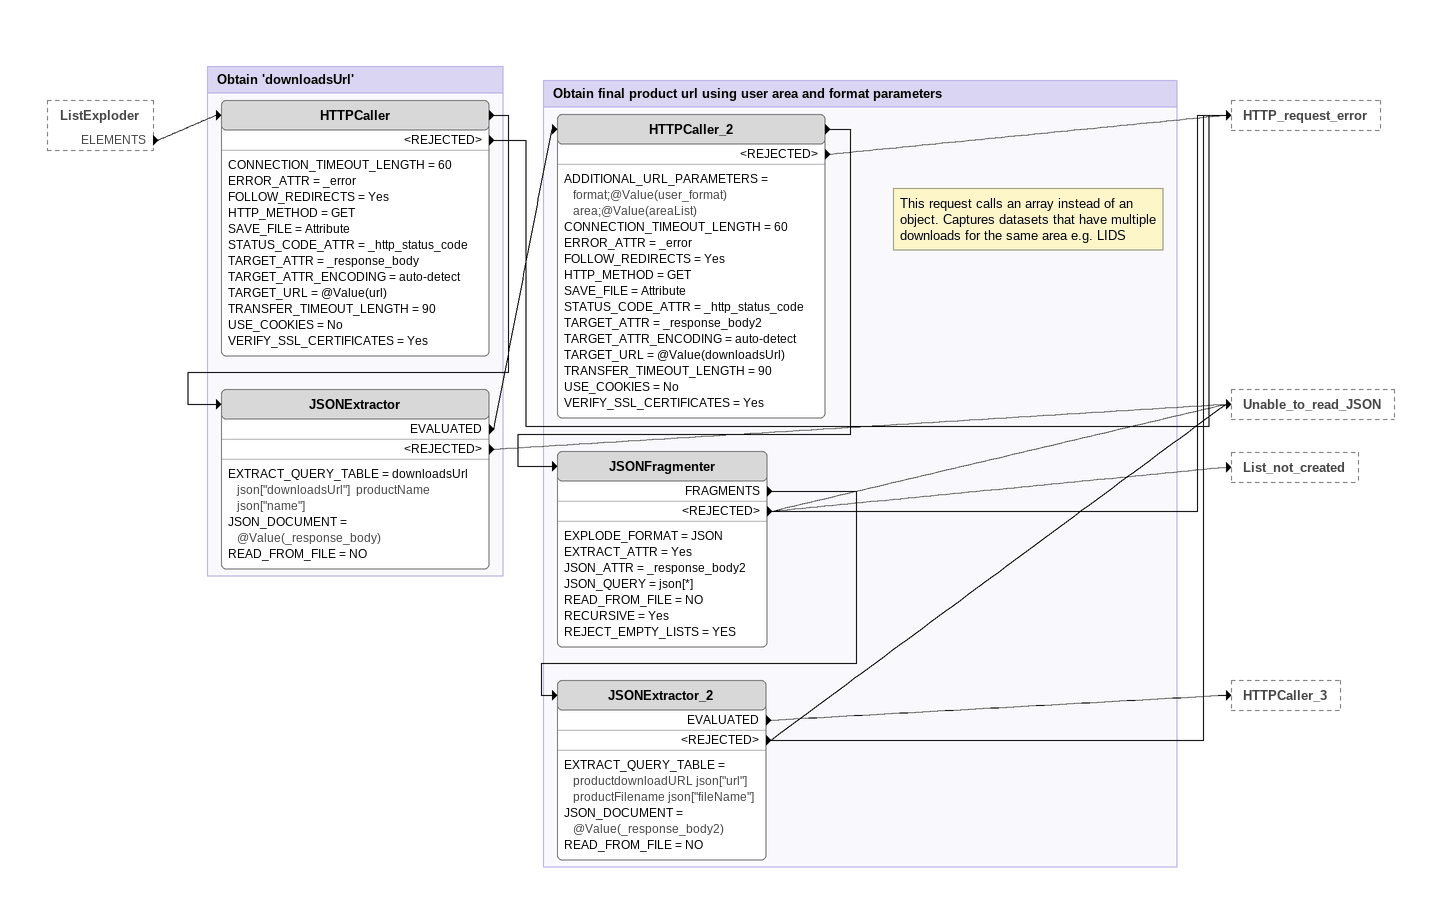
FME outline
ListExploder [outside]
    ELEMENTS -> HTTPCaller

Bookmark: Obtain 'downloadsUrl'
HTTPCaller
    CONNECTION_TIMEOUT_LENGTH = 60
    ERROR_ATTR = _error
    FOLLOW_REDIRECTS = Yes
    HTTP_METHOD = GET
    SAVE_FILE = Attribute
    STATUS_CODE_ATTR = _http_status_code
    TARGET_ATTR = _response_body
    TARGET_ATTR_ENCODING = auto-detect
    TARGET_URL = @Value(url)
    TRANSFER_TIMEOUT_LENGTH = 90
    USE_COOKIES = No
    VERIFY_SSL_CERTIFICATES = Yes
    -> JSONExtractor
    <REJECTED> -> HTTP_request_error
JSONExtractor
    EXTRACT_QUERY_TABLE = downloadsUrl json["downloadsUrl"]  productName json["name"]
    JSON_DOCUMENT = @Value(_response_body)
    READ_FROM_FILE = NO
    EVALUATED -> HTTPCaller_2
    <REJECTED> -> Unable_to_read_JSON

Bookmark: Obtain final product url using user area and format parameters
HTTPCaller_2
    ADDITIONAL_URL_PARAMETERS = format;@Value(user_format) area;@Value(areaList)
    CONNECTION_TIMEOUT_LENGTH = 60
    ERROR_ATTR = _error
    FOLLOW_REDIRECTS = Yes
    HTTP_METHOD = GET
    SAVE_FILE = Attribute
    STATUS_CODE_ATTR = _http_status_code
    TARGET_ATTR = _response_body2
    TARGET_ATTR_ENCODING = auto-detect
    TARGET_URL = @Value(downloadsUrl)
    TRANSFER_TIMEOUT_LENGTH = 90
    USE_COOKIES = No
    VERIFY_SSL_CERTIFICATES = Yes
    -> JSONFragmenter
    <REJECTED> -> HTTP_request_error
Note: This request calls an array instead of an object. Captures datasets that have multiple downloads for the same area e.g. LIDS
JSONFragmenter
    EXPLODE_FORMAT = JSON
    EXTRACT_ATTR = Yes
    JSON_ATTR = _response_body2
    JSON_QUERY = json[*]
    READ_FROM_FILE = NO
    RECURSIVE = Yes
    REJECT_EMPTY_LISTS = YES
    FRAGMENTS -> JSONExtractor_2
    <REJECTED> -> List_not_created
    <REJECTED> -> HTTP_request_error
    <REJECTED> -> Unable_to_read_JSON
JSONExtractor_2
    EXTRACT_QUERY_TABLE = productdownloadURL json["url"] productFilename json["fileName"]
    JSON_DOCUMENT = @Value(_response_body2)
    READ_FROM_FILE = NO
    EVALUATED -> HTTPCaller_3
    <REJECTED> -> HTTP_request_error
    <REJECTED> -> Unable_to_read_JSON
